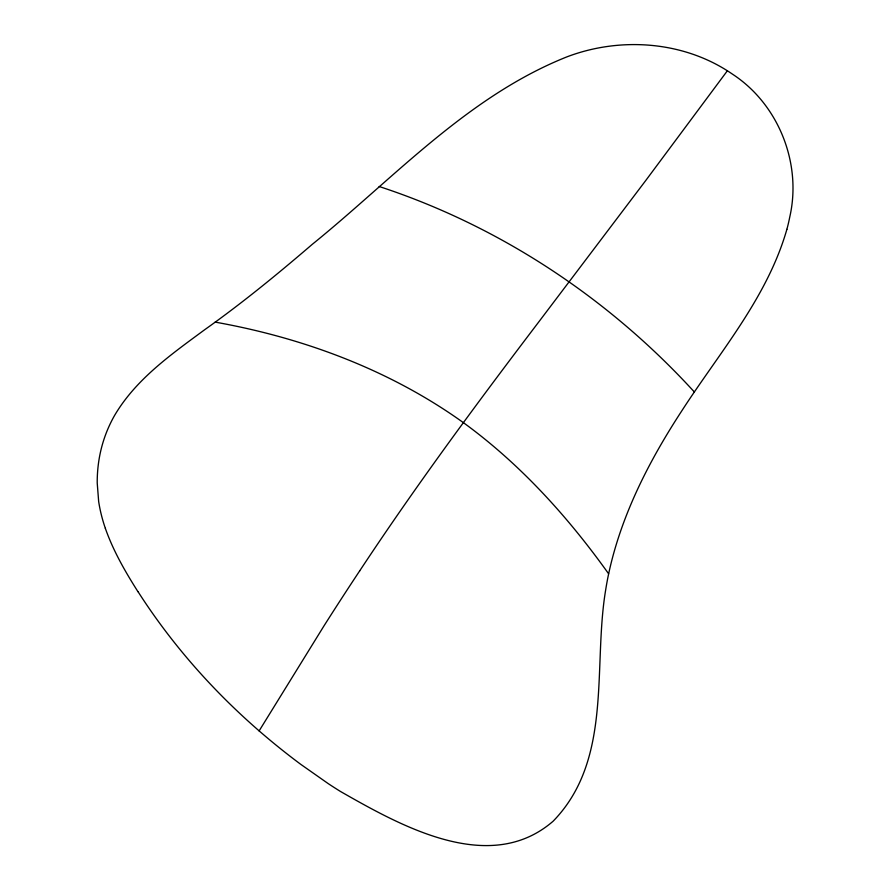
<?xml version="1.0" encoding="UTF-8"?>
<svg xmlns="http://www.w3.org/2000/svg" width="890" height="890" viewBox="0 0 890 890"><rect width="100%" height="100%" fill="white"/><g stroke="black" fill="none" stroke-linecap="round" stroke-linejoin="round"><path stroke-width="1.33" d="M786.882 229.331C767.325 297.594 719.698 352.14 681.885 410.713C649.122 460.82 621.153 515.232 608.571 574.15A550.977 405.517 -2.4 0 0 605.69 589.814C592.696 666.977 613.088 759.559 553.124 821.214C489.778 876.083 400.934 825.965 340.369 791.41A471.911 381.799 15.4 0 1 328.243 783.634L300.809 764.377A686.368 585.976 8.9 0 1 138.017 591.661M259.101 730.946L323.96 625.926A609.505 78.009 -61.1 0 1 359.694 570.857M359.682 570.89C416.075 485.506 476.951 403.214 538.873 321.791L645.884 180.336L727.364 70.788M215.158 322.113C303.579 337.877 390.087 370.062 463.378 422.639C520.238 463.99 567.92 516.779 608.638 573.816M379.162 186.499C499.913 226.082 608.827 298.373 694.411 392.045M137.95 591.683C125.212 571.625 113.219 550.832 105.332 528.315M105.343 528.315A194.721 150.488 26.5 0 1 98.657 501.482L97.221 482.97A215.814 167.242 25.8 0 1 110.249 423.74A210.396 163.004 26 0 1 114.599 415.419C135.97 379.118 171.247 354.376 204.5 329.856C241.924 303.301 277.48 274.22 312.279 244.327C393.858 178.289 467.606 96.365 567.041 56.815C620.775 36.423 684.544 41.107 732.348 74.07C778.494 104.141 802.001 163.237 789.797 216.849A212.755 195.166 20.3 0 1 786.882 229.331"/></g></svg>
